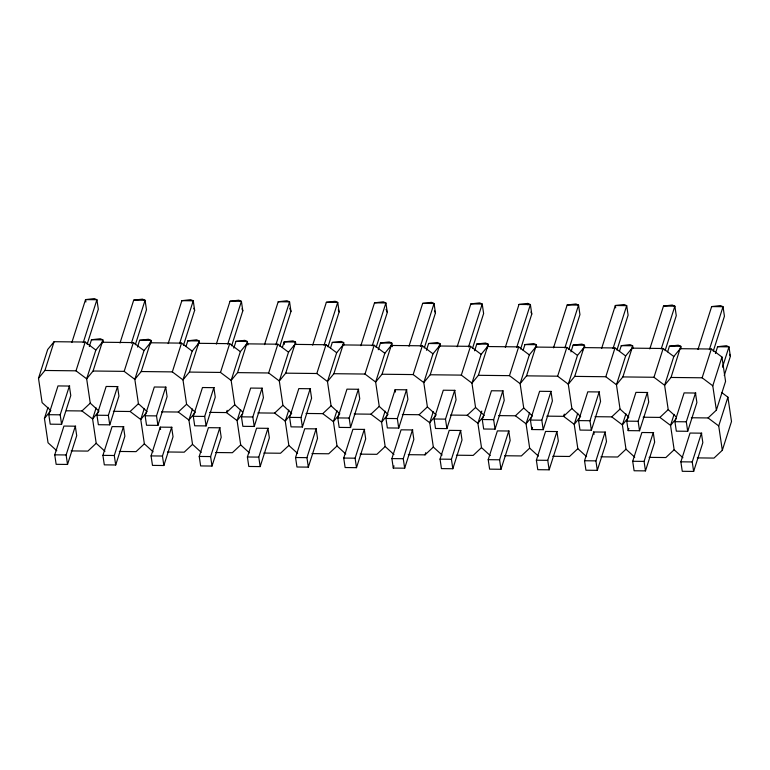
<?xml version="1.0" encoding="UTF-8"?>
<svg xmlns="http://www.w3.org/2000/svg" width="770" height="770" viewBox="0 0 770 770"><rect width="100%" height="100%" fill="white"/><g stroke="black" fill="none" stroke-linecap="round" stroke-linejoin="round"><path stroke-width="1.16" d="M50.859 410.612L42.1 402.623L38.5 378.291L47.682 349.522L54.102 341.697L85.191 342.044L95.846 350.052L86.664 378.83L90.263 403.162L99.012 411.151M38.5 378.291L44.92 370.476L54.102 341.697M56.788 450.748L48.038 442.769L44.439 418.428L47.971 407.359M61.59 424.308L60.185 414.818L69.367 386.049L70.773 395.53L61.59 424.308L50.214 424.174L48.808 414.693L57.991 385.924L69.772 386.059M71.86 342.486L85.537 299.607L94.325 298.596L96.914 299.732L98.319 309.213L87.154 344.19M83.237 342.611L96.914 299.732L85.537 299.607L85.894 301.975M147.176 411.69L138.427 403.701L134.827 379.369L144.009 350.591L133.354 342.583L102.266 342.236L93.083 371.015L86.664 378.83L76.009 370.822L85.191 342.044M67.529 464.445L66.124 454.964L75.306 426.185L76.711 435.666L67.529 464.445L56.152 464.32L54.747 454.829L63.929 426.06L75.701 426.195M89.32 346.51L91.476 339.743L100.254 338.733L102.853 339.868L103.209 342.236M101.775 343.256L102.853 339.868L91.476 339.743M96.135 407.898L92.602 418.967L96.202 443.299L104.951 451.287M109.754 424.838L108.349 415.357L117.531 386.588L118.936 396.069L109.754 424.838L98.377 424.713L96.972 415.232L106.154 386.463L117.925 386.588M120.014 343.016L133.701 300.146L142.479 299.135L145.078 300.271L146.483 309.752L135.318 344.729M131.391 343.15L145.078 300.271L133.701 300.146M201.278 452.365L192.529 444.377L188.929 420.045L195.339 412.219L186.59 404.24L182.99 379.899L192.173 351.13L181.518 343.122L150.419 342.775L141.237 371.544L134.827 379.369L124.172 371.361L133.354 342.583M115.693 464.984L114.287 455.494L123.47 426.724L124.875 436.205L115.693 464.984L104.316 464.849L102.91 455.368L112.093 426.599L123.864 426.734M137.483 347.049L139.64 340.282L148.417 339.272L151.016 340.407L151.372 342.775M149.573 344.922L151.016 340.407L139.64 340.282M144.298 408.437L140.766 419.506L144.365 443.838L153.115 451.826M157.917 425.377L156.512 415.896L165.694 387.127L167.1 396.608L157.917 425.377L146.541 425.252L145.135 415.771L154.318 387.002L166.089 387.127M168.178 343.555L181.864 300.675L190.642 299.665L193.241 300.81L194.646 310.291L183.481 345.268M179.554 343.68L193.241 300.81L181.864 300.675M242.627 411.96L234.754 404.779L231.154 380.438L240.336 351.669L229.681 343.661L198.583 343.314L189.401 372.083L182.99 379.899L172.336 371.891L181.518 343.122M163.856 465.513L162.451 456.033L171.633 427.263L173.038 436.744L163.856 465.513L152.479 465.388L151.074 455.907L160.256 427.138L172.028 427.263M186.003 346.462L187.803 340.821L196.581 339.811L199.18 340.946L199.526 343.314M197.736 345.461L199.18 340.946L187.803 340.821M192.462 408.976L188.929 420.045L178.274 412.037L161.536 411.844M206.081 425.916L204.676 416.435L213.858 387.656L215.263 397.147L206.081 425.916L194.704 425.791L193.299 416.31L202.481 387.531L214.252 387.666M216.341 344.094L230.028 301.214L238.806 300.204L241.405 301.339L242.81 310.82L231.645 345.807M227.718 344.219L241.405 301.339L230.028 301.214M297.605 453.434L288.856 445.455L285.256 421.113L291.666 413.298L282.917 405.309L279.317 380.977L288.5 352.208L277.845 344.2L246.747 343.853L237.564 372.622L231.154 380.438L220.499 372.43L229.681 343.661M212.019 466.052L210.614 456.572L219.797 427.802L221.202 437.283L212.019 466.052L200.643 465.927L199.238 456.446L208.42 427.677L220.191 427.802M233.801 348.127L235.966 341.351L244.745 340.34L247.343 341.485L247.873 345.037M246.265 344.864L247.343 341.485L235.966 341.351M227.15 410.362L226.438 412.566L237.093 420.574L240.692 444.916L249.442 452.895M240.625 409.515L237.093 420.574L242.791 413.625M254.244 426.455L252.839 416.974L262.021 388.195L263.427 397.676L254.244 426.455L242.868 426.33L241.462 416.839L250.645 388.07L262.416 388.205M264.505 344.633L278.191 301.753L286.969 300.743L289.568 301.878L290.973 311.359L279.808 346.336M275.881 344.758L289.568 301.878L278.191 301.753M339.83 413.837L331.081 405.848L327.481 381.516L336.663 352.737L326.008 344.739L294.91 344.382L285.728 373.161L279.317 380.977L268.663 372.969L277.845 344.2M260.173 466.591L258.778 457.111L267.96 428.341L269.365 437.822L260.173 466.591L248.797 466.466L247.401 456.985L256.583 428.207L268.355 428.341M282.33 347.53L284.13 341.89L292.908 340.879L295.507 342.015L295.853 344.392M294.063 346.529L295.507 342.015L284.13 341.89L284.476 344.257M288.788 410.044L285.256 421.113L274.601 413.105L257.854 412.922M302.398 426.994L301.003 417.504L310.185 388.735L311.59 398.215L302.398 426.994L291.022 426.859L289.626 417.378L298.808 388.609L310.579 388.744M312.668 345.172L326.355 302.292L335.133 301.282L337.732 302.418L339.137 311.898L327.972 346.875M324.045 345.297L337.732 302.418L326.355 302.292M393.932 454.512L385.173 446.523L381.574 422.191L387.993 414.375L379.244 406.387L375.644 382.055L384.827 353.276L374.172 345.268L343.074 344.922L333.891 373.7L327.481 381.516L316.826 373.508L326.008 344.739M308.337 467.13L306.941 457.65L316.123 428.871L317.519 438.351L308.337 467.13L296.96 467.005L295.565 457.524L304.747 428.746L316.518 428.88M330.494 348.069L332.293 342.429L341.072 341.418L343.67 342.554L344.017 344.922M342.592 345.942L343.67 342.554L332.293 342.429M336.942 410.583L333.41 421.652L337.019 445.984L345.769 453.973M350.562 427.523L349.166 418.043L358.348 389.274L359.744 398.754L350.562 427.523L339.185 427.398L337.789 417.918L346.972 389.148L358.743 389.274M360.832 345.701L374.518 302.831L383.296 301.821L385.895 302.957L387.3 312.437L376.135 347.414M372.208 345.836L385.895 302.957L374.518 302.831M442.096 455.051L433.337 447.062L429.737 422.73L436.157 414.905L427.398 406.926L423.798 382.584L432.981 353.815L422.335 345.807L391.237 345.461L382.055 374.23L375.644 382.055L364.99 374.047L374.172 345.268M356.5 467.669L355.105 458.189L364.287 429.41L365.683 438.89L356.5 467.669L345.124 467.534L343.728 458.054L352.91 429.285L364.682 429.419M378.291 349.734L380.457 342.968L389.235 341.957L391.834 343.093L392.353 346.644M390.39 347.607L391.834 343.093L380.457 342.968M385.106 411.122L381.574 422.191L370.928 414.183L354.181 413.99M398.725 428.062L397.33 418.582L406.512 389.812L407.908 399.293L398.725 428.062L387.349 427.937L385.953 418.457L395.135 389.687L406.906 389.812M408.995 346.24L422.682 303.361L431.46 302.35L434.059 303.495L435.454 312.976L424.299 347.953M420.372 346.365L434.059 303.495L422.682 303.361M484.32 415.444L475.562 407.465L471.962 383.123L481.144 354.354L470.499 346.346L439.4 346L430.218 374.769L423.798 382.584L413.153 374.576L422.335 345.807M404.664 468.199L403.268 458.718L412.45 429.949L413.846 439.429L404.664 468.199L393.287 468.073L391.882 458.593L401.074 429.824L412.845 429.949M426.455 350.273L428.62 343.507L437.399 342.496L439.997 343.632L440.344 346M393.287 468.073L393.999 465.86M438.553 348.146L439.997 343.632L428.62 343.507M433.269 411.661L429.737 422.73L419.092 414.722L402.344 414.53M446.889 428.601L445.493 419.121L454.675 390.351L456.071 399.832L446.889 428.601L435.512 428.476L434.116 418.995L443.299 390.217L455.07 390.351M457.159 346.779L470.845 303.9L479.623 302.889L482.222 304.025L483.618 313.515L472.462 348.492M408.283 454.675L425.03 454.858L425.733 452.644M468.535 346.904L482.222 304.025L470.845 303.9M532.484 415.983L523.725 407.994L520.125 383.662L529.308 354.893L518.662 346.885L487.564 346.539L478.382 375.308L471.962 383.123L461.317 375.115L470.499 346.346M452.827 468.738L451.422 459.257L460.604 430.488L462.01 439.968L452.827 468.738L441.451 468.612L440.045 459.132L449.228 430.363L461.009 430.488M474.618 350.812L476.784 344.036L485.562 343.025L488.161 344.171L488.507 346.539M486.717 348.685L488.161 344.171L476.784 344.036M481.789 411.093L477.9 423.259L481.5 447.601L490.259 455.58M495.052 429.14L493.647 419.66L502.829 390.881L504.235 400.361L495.052 429.14L483.675 429.015L482.27 419.534L491.453 390.756L503.234 390.891M505.322 347.318L519.009 304.439L527.787 303.428L530.386 304.564L531.781 314.044L520.626 349.022M516.699 347.443L530.386 304.564L519.009 304.439M580.647 416.522L571.889 408.533L568.289 384.201L577.471 355.422L566.826 347.424L535.728 347.078L526.545 375.847L520.125 383.662L509.48 375.654L518.662 346.885M500.991 469.276L499.586 459.796L508.768 431.027L510.173 440.507L500.991 469.276L489.614 469.151L488.209 459.671L497.391 430.892L509.172 431.027M523.138 350.215L524.938 344.575L533.726 343.564L536.324 344.7L536.671 347.078M535.237 348.088L536.324 344.7L524.938 344.575M529.596 412.73L526.064 423.798L529.664 448.14L538.423 456.119M543.216 429.679L541.81 420.199L550.993 391.42L552.398 400.9L543.216 429.679L531.839 429.544L530.434 420.064L539.616 391.295L551.397 391.43M553.486 347.857L567.163 304.978L575.95 303.967L578.549 305.103L579.945 314.583L568.78 349.561M531.839 429.544L532.542 427.331M564.862 347.982L578.549 305.103L567.163 304.978M634.75 457.197L625.991 449.208L622.391 424.876L628.811 417.061L620.052 409.072L616.452 384.74L625.635 355.961L614.989 347.953L583.891 347.607L574.709 376.386L568.289 384.201L557.644 376.193L566.826 347.424M549.154 469.816L547.749 460.335L556.931 431.556L558.337 441.037L549.154 469.816L537.778 469.69L536.372 460.21L545.555 431.431L557.336 431.566M570.945 351.88L573.101 345.114L581.889 344.103L584.478 345.239L584.834 347.617M583.044 349.753L584.478 345.239L573.101 345.114M564.285 414.116L563.582 416.329L574.228 424.337L577.827 448.669L586.586 456.658M577.76 413.269L574.228 424.337L579.935 417.388M591.379 430.209L589.974 420.728L599.156 391.959L600.562 401.44L591.379 430.209L580.003 430.083L578.597 420.603L587.779 391.834L599.56 391.959M601.649 348.387L615.326 305.517L624.114 304.506L626.703 305.642L628.108 315.123L616.943 350.1M613.026 348.521L626.703 305.642L615.326 305.517L615.682 307.885M676.099 416.801L668.216 409.611L664.616 385.269L673.798 356.5L663.153 348.492L632.054 348.146L622.872 376.925L616.452 384.74L605.807 376.732L614.989 347.953M597.318 470.355L595.913 460.874L605.095 432.095L606.5 441.576L597.318 470.355L585.941 470.22L584.536 460.739L593.718 431.97L605.499 432.105M619.465 351.293L621.265 345.653L630.053 344.642L632.642 345.778L632.998 348.146M631.207 350.292L632.642 345.778L621.265 345.653M625.923 413.808L622.391 424.876L611.746 416.868L594.998 416.686M639.543 430.748L638.138 421.267L647.32 392.498L648.725 401.978L639.543 430.748L628.166 430.623L626.761 421.142L635.943 392.373L647.724 392.498M649.813 348.925L663.49 306.046L672.277 305.036L674.866 306.181L676.272 315.661L665.107 350.639M628.166 430.623L628.869 428.409M661.189 349.051L674.866 306.181L663.49 306.046M667.629 351.832L669.428 346.192L678.216 345.181L680.805 346.317L671.036 377.454L664.616 385.269L653.971 377.271L663.153 348.492M645.481 470.884L644.076 461.403L653.258 432.634L654.664 442.115L645.481 470.884L634.105 470.759L632.699 461.278L641.882 432.509L653.663 432.634M674.087 414.347L670.554 425.415L674.154 449.747L682.913 457.736M687.706 431.287L686.301 421.806L695.483 393.037L696.889 402.517L687.706 431.287L676.329 431.161L674.924 421.681L684.106 392.902L695.888 393.037M697.976 349.464L711.653 306.585L720.441 305.575L723.03 306.71L724.435 316.2L713.27 351.178M709.353 349.59L723.03 306.71L711.653 306.585M691.325 417.754L708.063 417.946L716.379 410.15L712.779 385.808L702.134 377.8L711.316 349.031L680.218 348.685L673.798 356.5M693.645 471.423L692.24 461.942L701.422 433.173L702.827 442.654L693.645 471.423L682.268 471.298L680.863 461.817L690.045 433.048L701.826 433.173M715.436 353.497L717.592 346.721L726.38 345.711L728.969 346.856L730.374 356.337L724.252 375.519M712.779 385.808L721.962 357.039L711.316 349.031M722.491 367.165L728.969 346.856L717.592 346.721M716.379 410.15L725.561 381.371L721.962 357.039M697.264 457.89L714.002 458.083L722.318 450.286L718.718 425.945L727.9 397.176L721.692 392.507M722.318 450.286L731.5 421.508L727.9 397.176M95.846 350.052L102.266 342.236M44.439 418.428L50.137 411.478M144.009 350.591L150.419 342.775M98.3 412.017L92.602 418.967L81.947 410.959L66.403 410.785M192.173 351.13L198.583 343.314M146.464 412.556L140.766 419.506L130.111 411.498L113.373 411.305M240.336 351.669L246.747 343.853M288.5 352.208L294.91 344.382M336.663 352.737L343.074 344.922M384.827 353.276L391.237 345.461M339.118 414.703L333.41 421.652L322.765 413.644L306.017 413.461M432.981 353.815L439.4 346M481.144 354.354L487.564 346.539M529.308 354.893L535.728 347.078M483.608 416.32L477.9 423.259L467.255 415.261L450.508 415.069M577.471 355.422L583.891 347.607M531.772 416.849L526.064 423.798L515.419 415.79L498.671 415.608M625.635 355.961L632.054 348.146M676.262 418.466L670.554 425.415L659.909 417.407L643.162 417.215M81.947 410.959L90.263 403.162M96.202 443.299L87.886 451.095L71.148 450.912M130.111 411.498L138.427 403.701M144.365 443.838L136.049 451.634L119.311 451.451M178.274 412.037L186.59 404.24M192.529 444.377L184.213 452.173L167.465 451.98M234.754 404.779L226.438 412.566L209.69 412.383M240.692 444.916L232.376 452.712L215.629 452.519M274.601 413.105L282.917 405.309M288.856 445.455L280.54 453.241L263.792 453.058M322.765 413.644L331.081 405.848M337.019 445.984L328.703 453.78L311.956 453.597M370.928 414.183L379.244 406.387M385.173 446.523L376.867 454.319L360.119 454.136M419.092 414.722L427.398 406.926M425.03 454.858L433.337 447.062M467.255 415.261L475.562 407.465M481.5 447.601L473.194 455.397L456.446 455.205M515.419 415.79L523.725 407.994M529.664 448.14L521.357 455.936L504.61 455.744M571.889 408.533L563.582 416.329L546.835 416.147M577.827 448.669L569.521 456.466L552.773 456.283M611.746 416.868L620.052 409.072M625.991 449.208L617.684 457.005L600.937 456.822M659.909 417.407L668.216 409.611M674.154 449.747L665.838 457.544L649.1 457.361M669.428 346.192L680.805 346.317L681.161 348.685M44.92 370.476L76.009 370.822M93.083 371.015L124.172 371.361M141.237 371.544L172.336 371.891M189.401 372.083L220.499 372.43M237.564 372.622L268.663 372.969M285.728 373.161L316.826 373.508M333.891 373.7L364.99 374.047M382.055 374.23L413.153 374.576M430.218 374.769L461.317 375.115M478.382 375.308L509.48 375.654M526.545 375.847L557.644 376.193M574.709 376.386L605.807 376.732M622.872 376.925L653.971 377.271M671.036 377.454L702.134 377.8M48.808 414.693L60.185 414.818M96.972 415.232L108.349 415.357M145.135 415.771L156.512 415.896M193.299 416.31L204.676 416.435M241.462 416.839L252.839 416.974M289.626 417.378L301.003 417.504M337.789 417.918L349.166 418.043M385.953 418.457L397.33 418.582M434.116 418.995L445.493 419.121M482.27 419.534L493.647 419.66M530.434 420.064L541.81 420.199M578.597 420.603L589.974 420.728M626.761 421.142L638.138 421.267M674.924 421.681L686.301 421.806M54.747 454.829L66.124 454.964M102.91 455.368L114.287 455.494M151.074 455.907L162.451 456.033M199.238 456.446L210.614 456.572M247.401 456.985L258.778 457.111M295.565 457.524L306.941 457.65M343.728 458.054L355.105 458.189M391.882 458.593L403.268 458.718M440.045 459.132L451.422 459.257M488.209 459.671L499.586 459.796M536.372 460.21L547.749 460.335M584.536 460.739L595.913 460.874M632.699 461.278L644.076 461.403M680.863 461.817L692.24 461.942M708.063 417.946L718.718 425.945M729.537 354.296L730.374 356.337M530.944 312.014L531.781 314.044M434.617 310.936L435.454 312.976M386.039 309.376L387.3 312.437M338.29 309.858L339.137 311.898M289.713 308.308L290.973 311.359M241.963 308.789L242.81 310.82M193.799 308.25L194.646 310.291M593.718 431.97L594.074 434.338M527.787 303.428L527.999 304.882M395.135 389.687L395.482 392.055M160.256 427.138L160.603 429.506"/></g></svg>
